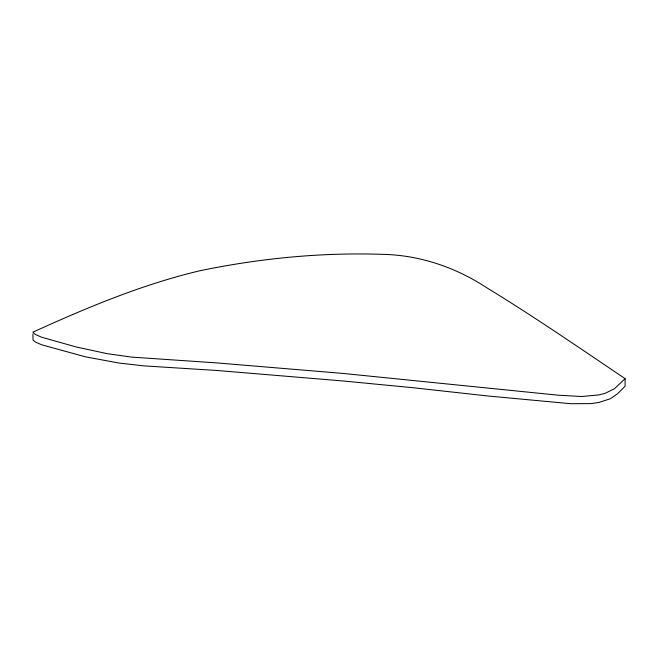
<?xml version="1.0" encoding="UTF-8"?>
<svg xmlns="http://www.w3.org/2000/svg" width="658" height="658" viewBox="0 0 658 658"><rect width="100%" height="100%" fill="white"/><g stroke="black" fill="none" stroke-linecap="round" stroke-linejoin="round"><path stroke-width="0.99" d="M625.1 378.679L614.358 388.796L605.261 393.262L598.829 394.94L581.598 396.519L558.338 395.203L342.744 373.407L217.329 362.945L131.353 357.08L107.081 353.642L76.262 346.988L41.775 337.258L35.228 334.429L32.9 332.167C86.946 307.59 141.988 284.495 199.917 270.742C259.926 258.331 321.301 252.277 382.586 254.342C419.672 255.107 455.435 267.255 486.361 287.505C533.613 316.334 579.237 347.712 625.1 378.679L625.1 386.246L617.336 393.912L610.418 398.723L598.829 402.49L590.958 403.617L570.618 403.699L487.348 395.935L413.249 387.743L342.744 380.949L217.329 370.512L143.732 365.856L119.04 363.051L85.565 356.858L41.775 344.825L35.228 341.971L33.04 340.013L32.9 334.042"/></g></svg>
